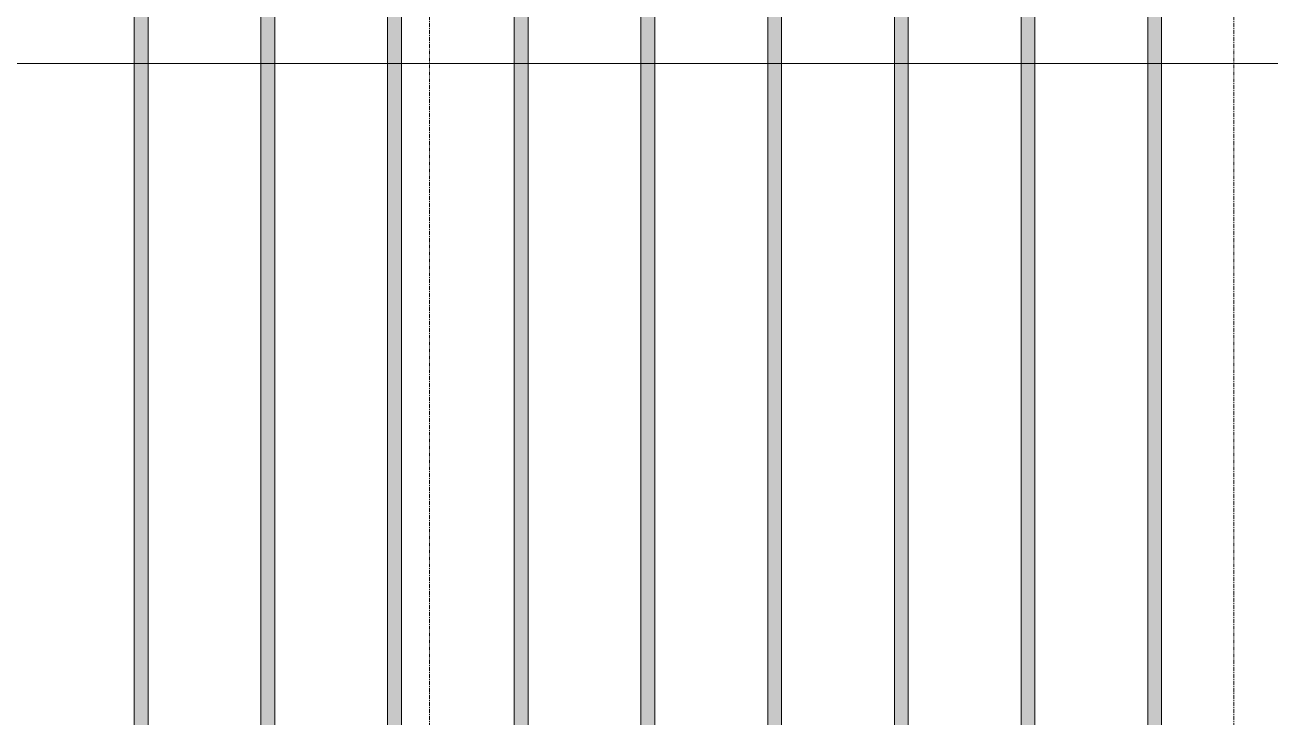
# Model space of a CAD drawing. Header units: inches. Extents: x -3226 to -1722, y 8184 to 8997.
# Drawn here: x -2484.4 to -2327.2, y 8691.3 to 8778.7 of the extents above; entities that cross this region are included whole.
import ezdxf

# ---------------------------------------------------------------- set-up
doc = ezdxf.new("R2010")
doc.units = ezdxf.units.IN
doc.header["$MEASUREMENT"] = 0
doc.linetypes.add('Grid Line 1_2_', pattern=[0.8749999999999999, 0.4999999999999999, -0.125, 0.125, -0.125])
for name, color, linetype, lineweight in [('G-ANNO-SYMB', 111, 'Continuous', 9), ('S-BEAM', 12, 'Continuous', 9), ('S-BEAM-2', 143, 'Continuous', 9), ('S-GRID-1', 1, 'Grid Line 1_2_', 9)]:
    doc.layers.add(name, color=color, linetype=linetype, lineweight=lineweight)

# ---------------------------------------------------------------- blocks, each defined once
blk = doc.blocks.new('Plywood Web Joist - 11 7_8_ TJI360 _ 16_ O_C_-1967457-FRAMING - 2ND FLOOR')
at = {"layer": 'S-BEAM-2'}
blk.add_hatch(color=256, dxfattribs=at).paths.add_polyline_path([(119.1874999999947, 0.8749999999986925), (-115.5000000000039, 0.8749999999983514), (-115.5000000000039, -0.8750000000021031), (119.1874999999947, -0.875000000001762)], flags=0)
at = {"layer": 'S-BEAM'}
for p, q in [((-115.5000000000011, 0.8749999999999303), (119.1874999999996, 0.8749999999999303)), ((-115.5000000000011, -0.8750000000000687), (119.1874999999996, -0.8750000000000687))]:
    blk.add_line(p, q, dxfattribs=at)
blk = doc.blocks.new('Plywood Web Joist - 11 7_8_ TJI360 _ 16_ O_C_-V38-FRAMING - 2ND FLOOR')
at = {"layer": 'S-BEAM-2'}
h = blk.add_hatch(color=256, dxfattribs=at)
h.paths.add_polyline_path([(124.7187499999969, -0.8750000000021031), (124.7187499999969, 0.874999999998522), (121.3437499999965, 0.874999999998522), (121.3437499999965, -0.8750000000021031)], flags=0)
h.paths.add_polyline_path([(116.2187499999934, 0.874999999998522), (-118.4687500000027, 0.8749999999981809), (-118.4687500000027, -0.8750000000024442), (116.2187499999934, -0.8750000000021031)], flags=0)
at = {"layer": 'S-BEAM'}
for p, q in [((-118.46875, 0.8749999999999303), (116.2187499999995, 0.8749999999999303)), ((-118.46875, -0.8750000000000687), (116.2187499999995, -0.8750000000000687))]:
    blk.add_line(p, q, dxfattribs=at)

msp = doc.modelspace()

# ---------------------------------------------------------------- linework, layer by layer
at = {"layer": 'G-ANNO-SYMB'}
msp.add_line((-3196.827003101809, 8773.845860559639), (-1792.173255387, 8773.845860559637), dxfattribs=at)
at = {"layer": 'S-GRID-1'}
for p, q in [((-2433.336683847666, 8230.729629666275), (-2433.336683847667, 8939.787379711708)), ((-2331.774183847666, 8230.729629666277), (-2331.774183847667, 8939.78737971171))]:
    msp.add_line(p, q, dxfattribs=at)

# ---------------------------------------------------------------- block references
at = {"layer": 'S-BEAM', "rotation": 269.9999999999999}
for name, p in [('Plywood Web Joist - 11 7_8_ TJI360 _ 16_ O_C_-V38-FRAMING - 2ND FLOOR', (-2469.774183847661, 8751.350631505387)), ('Plywood Web Joist - 11 7_8_ TJI360 _ 16_ O_C_-V38-FRAMING - 2ND FLOOR', (-2453.774183847661, 8751.350631505387)), ('Plywood Web Joist - 11 7_8_ TJI360 _ 16_ O_C_-1967457-FRAMING - 2ND FLOOR', (-2437.774183847661, 8754.319381505387)), ('Plywood Web Joist - 11 7_8_ TJI360 _ 16_ O_C_-1967457-FRAMING - 2ND FLOOR', (-2421.774183847665, 8754.319381505387)), ('Plywood Web Joist - 11 7_8_ TJI360 _ 16_ O_C_-1967457-FRAMING - 2ND FLOOR', (-2405.774183847665, 8754.319381505387)), ('Plywood Web Joist - 11 7_8_ TJI360 _ 16_ O_C_-1967457-FRAMING - 2ND FLOOR', (-2389.774183847665, 8754.319381505387)), ('Plywood Web Joist - 11 7_8_ TJI360 _ 16_ O_C_-1967457-FRAMING - 2ND FLOOR', (-2373.774183847665, 8754.319381505387)), ('Plywood Web Joist - 11 7_8_ TJI360 _ 16_ O_C_-1967457-FRAMING - 2ND FLOOR', (-2357.774183847665, 8754.319381505387)), ('Plywood Web Joist - 11 7_8_ TJI360 _ 16_ O_C_-1967457-FRAMING - 2ND FLOOR', (-2341.774183847665, 8754.319381505387))]:
    msp.add_blockref(name, p, dxfattribs=at)

doc.saveas('drawing.dxf')
